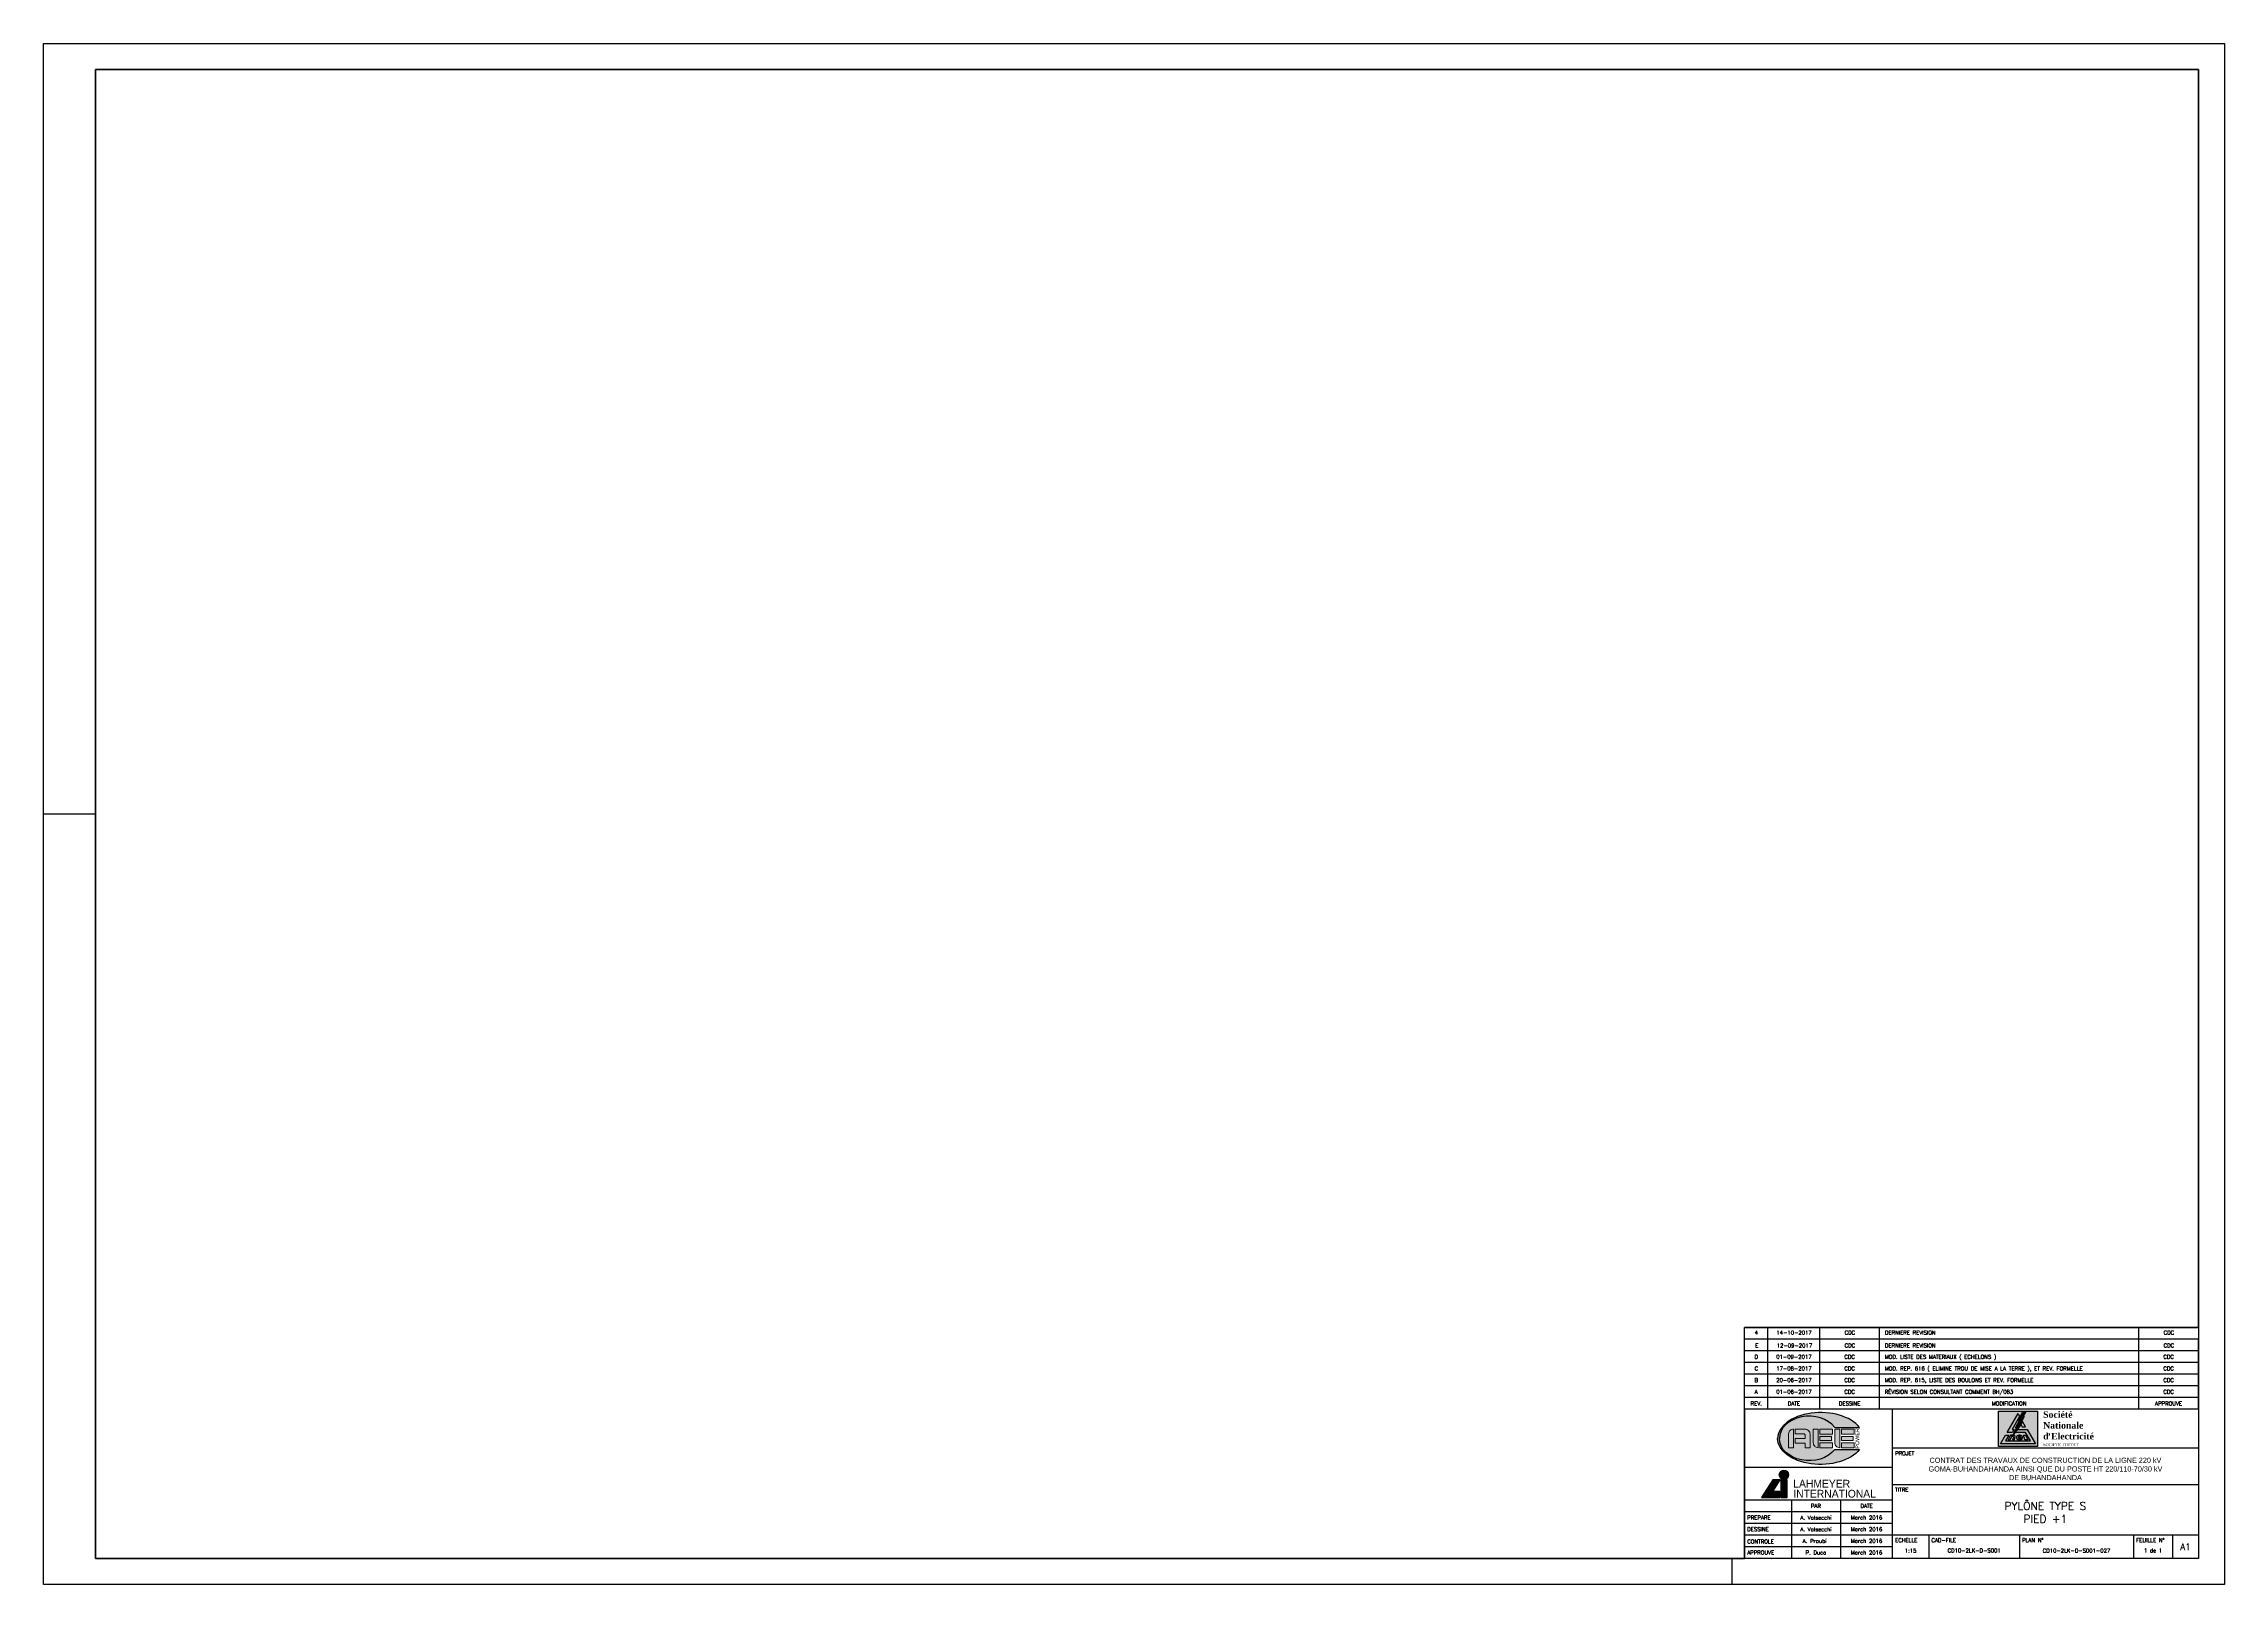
# Paper-space layout 'Layout1' of a CAD drawing. Header units: feet, sheet in millimetres. Extents: x 6 to 847, y 3 to 597.
# The model-space entities are those that its viewports show. They can reach past a viewport. Long polylines and large blocks are cut down to what shows.
import ezdxf
from ezdxf.enums import TextEntityAlignment as Align

# ---------------------------------------------------------------- set-up
doc = ezdxf.new("R2010")
doc.units = ezdxf.units.FT
doc.header["$LTSCALE"] = 150
doc.header["$MEASUREMENT"] = 0
for name, color, linetype in [('LS', 7, 'CONTINUOUS'), ('SELLO', 7, 'CONTINUOUS'), ('SELLO-MODIFI', 7, 'CONTINUOUS')]:
    doc.layers.add(name, color=color, linetype=linetype)
doc.styles.add('ARIAL', font='arial.ttf')
doc.styles.add('ROMANS', font='romans.shx', dxfattribs={"height": 2.5})
doc.styles.add('SWIS', font='swissl.ttf')
doc.styles.add('TIMES', font='times.ttf')
doc.styles.add('TIMESNEGRITA', font='timesbd.ttf')

# ---------------------------------------------------------------- blocks, each defined once
blk = doc.blocks.new('LOGO SNEL')
at = {"layer": 'SELLO'}
h = blk.add_hatch(color=170, dxfattribs=at)
h.paths.add_polyline_path([(-3.08, 6.8), (-18.08, 6.8), (-18.08, -6.8), (-3.08, -6.8)])
h.paths.add_polyline_path([(-7.65, 0.74), (-8.92, 0.74), (-9.49, 1.73), (-8.86, 2.83)], flags=16)
h.paths.add_polyline_path([(-8.27, 4.7), (-10.07, 1.41), (-9.68, 1.41), (-10.97, -0.35), (-7.02, -0.35), (-3.86, -5.82), (-17.3, -5.82), (-15.41, -2.54), (-14.14, -2.54), (-15.41, -4.72), (-5.76, -4.72), (-7.65, -1.44), (-11.77, -1.44), (-12.42, -2.33), (-11.14, 0.17), (-11.49, 0.35), (-10.07, 3.14), (-10.42, 3.31), (-8.86, 6.38), (-7.61, 6.48), (-8.59, 4.7)], flags=16)
h.paths.add_polyline_path([(-9.95, 4.72), (-12.88, -0.35), (-12.1, -0.35), (-12.73, -1.44), (-14.78, -1.44), (-10.58, 5.82)], flags=16)
h.paths.add_polyline_path([(-7.7, -2.54), (-6.81, -4.26), (-7.9, -4.26), (-8.53, -2.54)], flags=16)
h.paths.add_polyline_path([(-9.03, -2.9), (-8.93, -3.09), (-8.86, -3.32), (-8.85, -3.52), (-10.41, -3.52), (-10.38, -3.67), (-10.3, -3.76), (-10.29, -3.77), (-10.2, -3.81), (-10.08, -3.83), (-9.99, -3.84), (-9.86, -3.83), (-9.77, -3.8), (-9.67, -3.74), (-9.65, -3.71), (-8.86, -3.71), (-8.93, -3.87), (-9.08, -4.03), (-9.28, -4.14), (-9.49, -4.2), (-9.66, -4.23), (-9.86, -4.25), (-10.11, -4.26), (-10.37, -4.23), (-10.59, -4.18), (-10.79, -4.09), (-10.93, -3.99), (-11.07, -3.83), (-11.15, -3.62), (-11.17, -3.41), (-11.16, -3.21), (-11.09, -3), (-10.99, -2.87), (-10.89, -2.77), (-10.75, -2.68), (-10.55, -2.6), (-10.31, -2.55), (-10.07, -2.54), (-9.82, -2.54), (-9.57, -2.58), (-9.36, -2.66), (-9.18, -2.76)], flags=16)
h.paths.add_polyline_path([(-9.62, -3.12), (-9.59, -3.23), (-10.45, -3.23), (-10.38, -3.1), (-10.27, -3), (-10.12, -2.96), (-9.95, -2.95), (-9.73, -2.99)], flags=0)
h.paths.add_polyline_path([(-12.73, -2.84), (-12.72, -2.84, -0.53324), (-12.35, -3.38), (-12.71, -4.26), (-11.93, -4.26), (-11.72, -3.03, 0.387199), (-12, -2.58, 0.188481), (-12.93, -2.68), (-12.87, -2.54), (-13.47, -2.54), (-14.36, -4.26), (-13.57, -4.26), (-13.09, -3.08, -0.304428)], flags=16)
h = blk.add_hatch(color=50, dxfattribs=at)
h.paths.add_polyline_path([(-14.78, -1.44), (-12.73, -1.44), (-12.1, -0.35), (-12.88, -0.35), (-9.95, 4.72), (-10.58, 5.82)])
h.paths.add_polyline_path([(-8.86, 2.83), (-9.49, 1.73), (-8.92, 0.74), (-7.65, 0.74)])
h.paths.add_polyline_path([(-10.97, -0.35), (-11.77, -1.44), (-7.65, -1.44), (-5.76, -4.72), (-15.41, -4.72), (-14.14, -2.54), (-15.41, -2.54), (-17.3, -5.82), (-3.86, -5.82), (-7.02, -0.35)])
h.paths.add_polyline_path([(-7.7, -2.54), (-8.53, -2.54), (-7.9, -4.26), (-6.81, -4.26)], flags=17)
h.paths.add_polyline_path([(-8.95, -3.05), (-9.01, -2.95), (-9.07, -2.87), (-9.15, -2.79), (-9.23, -2.73), (-9.31, -2.68), (-9.41, -2.64), (-9.52, -2.6), (-9.63, -2.57), (-9.76, -2.55), (-9.89, -2.54), (-10.03, -2.54), (-10.11, -2.54), (-10.24, -2.55), (-10.37, -2.56), (-10.49, -2.59), (-10.6, -2.62), (-10.7, -2.66), (-10.79, -2.71), (-10.87, -2.76), (-10.9, -2.79), (-10.99, -2.87), (-11.05, -2.95), (-11.11, -3.05), (-11.14, -3.16), (-11.17, -3.27), (-11.17, -3.4), (-11.17, -3.44), (-11.16, -3.56), (-11.13, -3.67), (-11.09, -3.78), (-11.03, -3.87), (-10.96, -3.96), (-10.87, -4.03), (-10.83, -4.06), (-10.74, -4.11), (-10.64, -4.16), (-10.54, -4.19), (-10.42, -4.22), (-10.3, -4.24), (-10.17, -4.25), (-10.03, -4.26), (-9.92, -4.25), (-9.78, -4.25), (-9.66, -4.23), (-9.54, -4.21), (-9.43, -4.19), (-9.33, -4.15), (-9.24, -4.12), (-9.14, -4.06), (-9.04, -3.99), (-8.97, -3.91), (-8.91, -3.81), (-8.86, -3.71), (-9.62, -3.71), (-9.8, -3.82), (-10.04, -3.84), (-10.27, -3.79), (-10.38, -3.67), (-10.41, -3.52), (-8.85, -3.52), (-8.86, -3.38), (-8.88, -3.26), (-8.91, -3.15)], flags=17)
h.paths.add_polyline_path([(-9.59, -3.23), (-10.45, -3.23), (-10.38, -3.1), (-10.27, -3), (-10.12, -2.96), (-9.95, -2.95), (-9.73, -2.99), (-9.62, -3.12)], flags=16)
h.paths.add_polyline_path([(-12.35, -3.38), (-12.71, -4.26), (-11.93, -4.26), (-11.72, -3.03, 0.387199), (-12, -2.58, 0.188481), (-12.93, -2.68), (-12.87, -2.54), (-13.47, -2.54), (-14.36, -4.26), (-13.57, -4.26), (-13.09, -3.08, -0.304428), (-12.73, -2.84), (-12.72, -2.84, -0.53324)], flags=17)
blk.add_hatch(color=10, dxfattribs=at).paths.add_polyline_path([(-11.14, 0.17), (-11.49, 0.35), (-10.07, 3.14), (-10.42, 3.31), (-8.86, 6.38), (-7.61, 6.48), (-8.59, 4.7), (-8.27, 4.7), (-10.07, 1.41), (-9.68, 1.41), (-12.42, -2.33)])
at = {"layer": 'SELLO', "color": 170}
blk.add_lwpolyline([(-18.08, 6.8), (-3.08, 6.8), (-3.08, -6.8), (-18.08, -6.8)], close=True, dxfattribs=at)
at = {"layer": 'SELLO', "color": 50}
for points in [[(-14.78, -1.44), (-10.58, 5.82), (-9.95, 4.72), (-12.88, -0.35), (-12.1, -0.35), (-12.73, -1.44)], [(-8.92, 0.74), (-7.65, 0.74), (-8.86, 2.83), (-9.49, 1.73)], [(-10.9, -2.79), (-10.99, -2.87), (-11.05, -2.95), (-11.11, -3.05), (-11.14, -3.16), (-11.17, -3.27), (-11.17, -3.4), (-11.17, -3.44), (-11.16, -3.56), (-11.13, -3.67), (-11.09, -3.78), (-11.03, -3.87), (-10.96, -3.96), (-10.87, -4.03), (-10.83, -4.06), (-10.74, -4.11), (-10.64, -4.16), (-10.54, -4.19), (-10.42, -4.22), (-10.3, -4.24), (-10.17, -4.25), (-10.03, -4.26), (-9.92, -4.25), (-9.78, -4.25), (-9.66, -4.23), (-9.54, -4.21), (-9.43, -4.19), (-9.33, -4.15), (-9.24, -4.12), (-9.14, -4.06), (-9.04, -3.99), (-8.97, -3.91), (-8.91, -3.81), (-8.86, -3.71), (-9.65, -3.71), (-9.67, -3.74), (-9.77, -3.8), (-9.86, -3.83), (-9.99, -3.84), (-10.08, -3.83), (-10.2, -3.81), (-10.29, -3.77), (-10.3, -3.76), (-10.38, -3.67), (-10.41, -3.52), (-8.85, -3.52), (-8.86, -3.38), (-8.88, -3.26), (-8.91, -3.15), (-8.95, -3.05), (-9.01, -2.95), (-9.07, -2.87), (-9.15, -2.79), (-9.23, -2.73), (-9.31, -2.68), (-9.41, -2.64), (-9.52, -2.6), (-9.63, -2.57), (-9.76, -2.55), (-9.89, -2.54), (-10.03, -2.54), (-10.11, -2.54), (-10.24, -2.55), (-10.37, -2.56), (-10.49, -2.59), (-10.6, -2.62), (-10.7, -2.66), (-10.79, -2.71), (-10.87, -2.76)], [(-9.99, -2.95), (-10.12, -2.96), (-10.23, -2.99), (-10.29, -3.02), (-10.38, -3.1), (-10.43, -3.2), (-10.44, -3.23), (-9.59, -3.23), (-9.62, -3.12), (-9.7, -3.03), (-9.71, -3.02), (-9.8, -2.97), (-9.92, -2.95)], [(-6.81, -4.26), (-7.9, -4.26), (-8.53, -2.54), (-7.7, -2.54)]]:
    blk.add_lwpolyline(points, close=True, dxfattribs=at)
at = {"layer": 'SELLO', "color": 10}
blk.add_lwpolyline([(-11.14, 0.17), (-11.49, 0.35), (-10.07, 3.14), (-10.42, 3.31), (-8.86, 6.38), (-7.61, 6.48), (-8.59, 4.7), (-8.27, 4.7), (-10.07, 1.41), (-9.68, 1.41), (-12.42, -2.33)], close=True, dxfattribs=at)
at = {"layer": 'SELLO', "color": 50}
blk.add_lwpolyline([(-10.97, -0.35), (-7.02, -0.35), (-3.86, -5.82), (-17.3, -5.82), (-15.41, -2.54), (-14.14, -2.54), (-15.41, -4.72), (-5.76, -4.72), (-7.65, -1.44), (-11.77, -1.44)], dxfattribs=at)
blk.add_lwpolyline([(-12.73, -2.84), (-12.72, -2.84, -0.53324), (-12.35, -3.38), (-12.71, -4.26), (-11.93, -4.26), (-11.72, -3.03, 0.387199), (-12, -2.58, 0.188481), (-12.93, -2.68), (-12.87, -2.54), (-13.47, -2.54), (-14.36, -4.26), (-13.57, -4.26), (-13.09, -3.08, -0.304428)], format="xyb", close=True, dxfattribs=at)
at = {"layer": 'SELLO'}
for s, height, style, p in [('SOCIETE  D ETAT', 1.0938, 'TIMES', (-0.9, -6.16)), (',', 2.5, 'TIMESNEGRITA', (1, -1.03)), (',', 1.09, 'TIMES', (7.74, -5.24))]:
    blk.add_text(s, height=height, dxfattribs=dict(at, style=style)).set_placement(p, align=Align.MIDDLE_LEFT)
at = {"layer": 'SELLO', "insert": (-0.9, 1.28), "char_height": 2.5, "width": 21.0938, "attachment_point": 4, "style": 'TIMESNEGRITA'}
blk.add_mtext('Société\\PNationale\\Pd Electricité', dxfattribs=at)
blk = doc.blocks.new('LOGO LAHMEYER')
at = {"layer": 'SELLO', "true_color": 0x231f20}
h = blk.add_hatch(color=250, dxfattribs=at)
h.dxf.hatch_style = 1
h.paths.add_polyline_path([(-14.55, -5.31), (-12.12, -5.31), (-12.12, 1.57), (-14.55, 1.57)])
h.paths.add_polyline_path([(-14.98, -5.31), (-14.98, -2.89), (-17.59, -2.89), (-14.81, 1.57), (-17.67, 1.57), (-21.98, -5.31)])
at = {"layer": 'SELLO', "true_color": 0xee1c25}
h = blk.add_hatch(color=240, dxfattribs=at)
h.dxf.hatch_style = 1
edge = h.paths.add_edge_path()
edge.add_arc((-13.33, 3.51), 1.8, 0, 360)
at = {"layer": 'SELLO', "color": 250, "true_color": 0x231f20}
for points in [[(-14.98, -5.31), (-14.98, -2.89), (-17.59, -2.89), (-14.81, 1.57), (-17.67, 1.57), (-21.98, -5.31)], [(-14.55, -5.31), (-12.12, -5.31), (-12.12, 1.57), (-14.55, 1.57)]]:
    blk.add_lwpolyline(points, close=True, dxfattribs=at)
at = {"layer": 'SELLO', "color": 240, "true_color": 0xee1c25}
blk.add_circle((-13.33, 3.51), 1.8, dxfattribs=at)
at = {"layer": 'SELLO', "color": 250, "true_color": 0x231f20, "style": 'ARIAL', "width": 0.95}
blk.add_text('LAHMEYER', height=3, dxfattribs=at).set_placement((-9.74, 1.57), align=Align.TOP_LEFT)
blk.add_text('INTERNATIONAL', height=3, dxfattribs=at).set_placement((-9.74, -6.2), align=Align.BOTTOM_LEFT)
blk = doc.blocks.new('LOGO AEE')
at = {"layer": 'SELLO', "true_color": 0x2e4894}
h = blk.add_hatch(color=167, dxfattribs=at)
h.dxf.hatch_style = 1
edge = h.paths.add_edge_path()
edge.add_ellipse((0.8, 0), major_axis=(-16.61, 0), ratio=0.602151, start_angle=205.37693, end_angle=360)
edge.add_ellipse((0.8, 0), major_axis=(-16.61, 0), ratio=0.602151, start_angle=0, end_angle=154.62307)
edge.add_line((15.81, -4.29), (6.23, -4.29))
edge.add_ellipse((-3.66, 0), major_axis=(-11.43, 0), ratio=0.75, start_angle=0, end_angle=150, ccw=False)
edge.add_ellipse((-3.66, 0), major_axis=(-11.43, 0), ratio=0.75, start_angle=210, end_angle=360, ccw=False)
edge.add_line((6.23, 4.29), (15.81, 4.29))
at = {"layer": 'SELLO', "lineweight": 0, "true_color": 0x615b56}
h = blk.add_hatch(color=251, dxfattribs=at)
h.dxf.hatch_style = 1
h.paths.add_polyline_path([(13.74, 3.57), (8.83, 3.57), (8.83, 1.68), (13.74, 1.68)])
h.paths.add_polyline_path([(8.18, 3.57), (6.3, 3.57), (6.3, -1.63), (6.32, -1.93), (6.41, -2.33), (6.59, -2.68), (6.85, -3.01), (7.04, -3.19), (7.39, -3.4), (7.77, -3.53), (8.18, -3.57)])
h.paths.add_polyline_path([(13.33, 0.77), (8.83, 0.77), (8.83, -0.76), (13.33, -0.76)])
h.paths.add_polyline_path([(13.74, -1.73), (8.83, -1.73), (8.83, -3.57), (13.74, -3.57)])
h.paths.add_polyline_path([(5.41, 3.57), (0.49, 3.57), (0.49, 1.68), (5.41, 1.68)])
h.paths.add_polyline_path([(-0.15, 3.57), (-2.03, 3.57), (-2.03, -1.63), (-2.01, -1.93), (-1.91, -2.33), (-1.74, -2.68), (-1.48, -3.01), (-1.29, -3.19), (-0.94, -3.4), (-0.56, -3.53), (-0.15, -3.57)])
h.paths.add_polyline_path([(5, 0.77), (0.49, 0.77), (0.49, -0.76), (5, -0.76)])
h.paths.add_polyline_path([(5.41, -1.73), (0.49, -1.73), (0.49, -3.57), (5.41, -3.57)])
h.paths.add_polyline_path([(-9.67, 3.57), (-9.93, 3.56), (-10.33, 3.47), (-10.69, 3.29), (-11.01, 3.04), (-11.17, 2.88), (-11.38, 2.54), (-11.51, 2.15), (-11.55, 1.73), (-11.55, -3.57), (-9.67, -3.57)])
h.paths.add_polyline_path([(-5.34, 3.57), (-9.04, 3.57), (-9.04, 1.73), (-5.77, 1.73), (-5.59, 1.73), (-5.26, 1.56), (-5.2, 1.45), (-5.13, 1.02), (-5.13, -0.02), (-9.04, -0.02), (-9.04, -1.84), (-5.13, -1.84), (-5.13, -3.57), (-3.3, -3.57), (-3.3, 1.73), (-3.31, 1.99), (-3.41, 2.38), (-3.61, 2.73), (-3.89, 3.04), (-4.15, 3.25), (-4.51, 3.43), (-4.91, 3.54)])
at = {"layer": 'SELLO', "color": 251, "lineweight": 0, "true_color": 0x615b56}
for points in [[(-9.67, 3.57), (-9.93, 3.56), (-10.33, 3.47), (-10.69, 3.29), (-11.01, 3.04), (-11.17, 2.88), (-11.38, 2.54), (-11.51, 2.15), (-11.55, 1.73), (-11.55, -3.57), (-9.67, -3.57)], [(-5.34, 3.57), (-9.04, 3.57), (-9.04, 1.73), (-5.77, 1.73), (-5.59, 1.73), (-5.26, 1.56), (-5.2, 1.45), (-5.13, 1.02), (-5.13, -0.02), (-9.04, -0.02), (-9.04, -1.84), (-5.13, -1.84), (-5.13, -3.57), (-3.3, -3.57), (-3.3, 1.73), (-3.31, 1.99), (-3.41, 2.38), (-3.61, 2.73), (-3.89, 3.04), (-4.15, 3.25), (-4.51, 3.43), (-4.91, 3.54)], [(-0.15, 3.57), (-2.03, 3.57), (-2.03, -1.63), (-2.01, -1.93), (-1.91, -2.33), (-1.74, -2.68), (-1.48, -3.01), (-1.29, -3.19), (-0.94, -3.4), (-0.56, -3.53), (-0.15, -3.57)], [(5.41, 3.57), (0.49, 3.57), (0.49, 1.68), (5.41, 1.68)], [(5, 0.77), (0.49, 0.77), (0.49, -0.76), (5, -0.76)], [(8.18, 3.57), (6.3, 3.57), (6.3, -1.63), (6.32, -1.93), (6.41, -2.33), (6.59, -2.68), (6.85, -3.01), (7.04, -3.19), (7.39, -3.4), (7.77, -3.53), (8.18, -3.57)], [(13.74, 3.57), (8.83, 3.57), (8.83, 1.68), (13.74, 1.68)], [(13.33, 0.77), (8.83, 0.77), (8.83, -0.76), (13.33, -0.76)], [(5.41, -1.73), (0.49, -1.73), (0.49, -3.57), (5.41, -3.57)], [(13.74, -1.73), (8.83, -1.73), (8.83, -3.57), (13.74, -3.57)]]:
    blk.add_lwpolyline(points, close=True, dxfattribs=at)
at = {"layer": 'SELLO', "color": 167, "true_color": 0x2e4894}
for points in [[(6.23, 4.29), (15.81, 4.29)], [(6.23, -4.29), (15.81, -4.29)]]:
    blk.add_lwpolyline(points, dxfattribs=at)
for centre, major_axis, ratio, start_param in [((0.8, 0), (-16.61, 0), 0.602151, 3.584504), ((-3.66, 0), (-11.43, 0), 0.75, 3.665191)]:
    blk.add_ellipse(centre, major_axis=major_axis, ratio=ratio, start_param=start_param, end_param=6.283185, dxfattribs=at)
at = {"layer": 'SELLO', "color": 167, "true_color": 0x2e4894, "extrusion": (0, 0, -1)}
for centre, major_axis, ratio, start_param in [((-3.66, 0), (-11.43, 0), 0.75, 3.665191), ((0.8, 0), (-16.61, 0), 0.602151, 3.584504)]:
    blk.add_ellipse(centre, major_axis=major_axis, ratio=ratio, start_param=start_param, end_param=6.283185, dxfattribs=at)
at = {"layer": 'SELLO', "color": 13, "true_color": 0xd3505e, "style": 'SWIS'}
blk.add_text('POWER', height=1.5, rotation=90, dxfattribs=at).set_placement((14.91, 0), align=Align.MIDDLE)

psp = doc.layouts.get("Layout1")

# ---------------------------------------------------------------- linework, layer by layer
at = {"layer": 'LS', "color": 8}
psp.add_lwpolyline([(25.98, 587.02), (25.98, 13.02), (661.98, 13.02), (661.98, 102.02), (836.98, 102.02), (836.98, 587.02), (25.98, 587.02)], close=True, dxfattribs=at)
at = {"layer": 'SELLO'}
for p, q in [((25.98, 300.02), (5.98, 300.02)), ((656.98, 13.02), (656.98, 3.02))]:
    psp.add_line(p, q, dxfattribs=at)
at = {"layer": 'SELLO', "color": 2}
for p, q in [((836.98, 102.02), (661.98, 102.02)), ((670.98, 70.52), (670.98, 102.02)), ((690.98, 70.52), (690.98, 102.02)), ((713.98, 70.52), (713.98, 102.02)), ((813.98, 70.52), (813.98, 102.02)), ((836.98, 97.52), (661.98, 97.52)), ((836.98, 93.02), (661.98, 93.02)), ((836.98, 88.52), (661.98, 88.52)), ((836.98, 84.02), (661.98, 84.02)), ((836.98, 84.02), (661.98, 84.02)), ((836.98, 79.52), (661.98, 79.52)), ((836.98, 79.52), (661.98, 79.52)), ((718.98, 41.52), (718.98, 70.52)), ((836.98, 55.52), (718.98, 55.52)), ((718.98, 48.02), (661.98, 48.02)), ((718.98, 35.52), (661.98, 35.52)), ((679.98, 35.52), (679.98, 13.02)), ((698.98, 35.52), (698.98, 13.02)), ((718.98, 31.02), (661.98, 31.02)), ((718.98, 26.52), (661.98, 26.52)), ((718.98, 22.02), (661.98, 22.02)), ((718.98, 17.52), (661.98, 17.52)), ((718.98, 13.02), (718.98, 22.02)), ((732.98, 22.02), (732.98, 13.02)), ((767.98, 22.02), (767.98, 13.02)), ((811.98, 22.02), (811.98, 13.02)), ((826.98, 22.02), (826.98, 13.02))]:
    psp.add_line(p, q, dxfattribs=at)
at = {"layer": 'SELLO', "color": 8}
for p, q in [((661.98, 70.52), (661.98, 97.52)), ((836.98, 70.52), (836.98, 97.52)), ((661.98, 70.52), (661.98, 13.02)), ((836.98, 70.52), (661.98, 70.52)), ((836.98, 70.52), (836.98, 13.02)), ((836.98, 13.02), (661.98, 13.02))]:
    psp.add_line(p, q, dxfattribs=at)
at = {"layer": 'SELLO', "color": 3}
psp.add_line((836.98, 75.02), (661.98, 75.02), dxfattribs=at)
at = {"layer": 'SELLO'}
psp.add_lwpolyline([(5.98, 597.02), (846.98, 597.02), (846.98, 3.02), (5.98, 3.02)], close=True, dxfattribs=at)
at = {"layer": 'SELLO', "color": 8}
psp.add_lwpolyline([(25.98, 587.02), (836.98, 587.02), (836.98, 13.02), (25.98, 13.02)], close=True, dxfattribs=at)
at = {"layer": 'SELLO', "color": 5}
psp.add_lwpolyline([(718.98, 41.52), (836.98, 41.52), (836.98, 22.02), (718.98, 22.02)], close=True, dxfattribs=at)

# ---------------------------------------------------------------- block references
at = {"layer": 'SELLO', "color": 4}
for name, p in [('LOGO AEE', (690.48, 59.27)), ('LOGO LAHMEYER', (690.48, 41.77))]:
    psp.add_blockref(name, p, dxfattribs=at)
at = {"layer": 'SELLO'}
psp.add_blockref('LOGO SNEL', (777.98, 63.02), dxfattribs=at)

# ---------------------------------------------------------------- texts
at = {"layer": 'SELLO', "color": 2, "style": 'ROMANS'}
for s, height, p in [('REV.', 1.5, (666.48, 72.77)), ('DATE', 1.5, (680.98, 72.77)), ('DESSINE', 1.5, (702.48, 72.77)), ('MODIFICATION', 1.5, (763.98, 72.77)), ('APPROUVE', 1.5, (825.48, 72.77)), ('PAR', 1.5, (689.48, 33.27)), ('DATE', 1.5, (708.98, 33.27)), ('A. Valsecchi', 1.5, (689.48, 28.77)), ('March 2016', 1.5, (708.98, 28.77)), ('A. Valsecchi', 1.5, (689.48, 24.27)), ('A. Proubi ', 1.5, (689.48, 19.77)), ('March 2016', 1.5, (708.98, 24.27)), ('March 2016', 1.5, (708.98, 19.77)), ('A1', 2.5, (831.98, 17.52)), ('P. Duca', 1.5, (689.48, 15.27)), ('March 2016', 1.5, (708.98, 15.27))]:
    psp.add_text(s, height=height, dxfattribs=at).set_placement(p, align=Align.MIDDLE)
for s, p in [('PROJET', (719.98, 53.52)), ('TITRE', (719.98, 39.52)), ('PREPARE', (662.98, 28.77)), ('CONTROLE', (662.98, 19.52)), ('DESSINE', (662.98, 24.27)), ('ECHELLE', (719.98, 20.02)), ('CAD-FILE', (733.98, 20.02)), ('PLAN N%%D', (768.98, 20.02)), ('FEUILLE N%%D', (812.98, 20.02)), ('APPROUVE', (662.98, 15.27))]:
    psp.add_text(s, height=1.5, dxfattribs=at).set_placement(p, align=Align.MIDDLE_LEFT)
for s, p in [('CD10-2LK-D-S001', (750.48, 15.34)), ('1 de 1', (819.48, 15.34)), ('1:15', (725.98, 15.27))]:
    psp.add_text(s, height=1.5, dxfattribs=at).set_placement(p, align=Align.CENTER)
at = {"layer": 'SELLO', "color": 3, "style": 'ROMANS'}
psp.add_text('CD10-2LK-D-S001-027', height=1.5, dxfattribs=at).set_placement((789.98, 15.27), align=Align.CENTER)
at = {"layer": 'SELLO', "attachment_point": 5}
for s, insert, char_height, style in [('{\\C2;CONTRAT DES TRAVAUX DE CONSTRUCTION DE LA LIGNE 220 kV GOMA-BUHANDAHANDA AINSI QUE DU POSTE HT 220/110-70/30 kV\\PDE BUHANDAHANDA}', (777.98, 47.52), 2, 'ARIAL'), ('{\\C4;PYLÔNE TYPE S\\P\\C3;PIED +1}', (777.98, 30.77), 3, 'ROMANS')]:
    psp.add_mtext_dynamic_manual_height_columns(s, width=118, gutter_width=12.5, heights=[0], dxfattribs=dict(at, insert=insert, char_height=char_height, style=style))
at = {"layer": 'SELLO-MODIFI', "color": 2, "style": 'ROMANS'}
for s, p in [('4', (666.54, 100.08)), ('E', (666.7, 95.08)), ('14-10-2017', (681.04, 100.08)), ('12-09-2017', (681.2, 95.08)), ('CDC', (702.54, 100.08)), ('CDC', (702.57, 95.14)), ('CDC', (825.54, 100.08)), ('CDC', (825.57, 95.14)), ('C', (666.48, 86.27)), ('D', (666.48, 90.77)), ('01-09-2017', (680.98, 90.77)), ('17-08-2017', (680.98, 86.27)), ('CDC', (702.48, 90.77)), ('CDC', (702.48, 86.27)), ('CDC', (825.48, 90.77)), ('CDC', (825.48, 86.27)), ('A', (666.48, 77.27)), ('B', (666.48, 81.77)), ('20-06-2017', (680.98, 81.77)), ('01-06-2017', (680.98, 77.27)), ('CDC', (702.48, 81.77)), ('CDC', (702.48, 77.27)), ('CDC', (825.48, 81.77)), ('CDC', (825.48, 77.27))]:
    psp.add_text(s, height=1.5, dxfattribs=at).set_placement(p, align=Align.MIDDLE)
for s, p in [('DERNIERE REVISION', (716.04, 100.08)), ('DERNIERE REVISION', (716.07, 95.14)), ('MOD. LISTE DES MATERIAUX ( ECHELONS )', (715.98, 90.77)), ('MOD. REP. 616 ( ELIMINE TROU DE MISE A LA TERRE ), ET REV. FORMELLE', (715.98, 86.27)), ('MOD. REP. 615, LISTE DES BOULONS ET REV. FORMELLE', (715.98, 81.77)), ('RÉVISION SELON CONSULTANT COMMENT BH/083', (715.98, 77.27))]:
    psp.add_text(s, height=1.5, dxfattribs=at).set_placement(p, align=Align.MIDDLE_LEFT)

doc.saveas('drawing.dxf')
